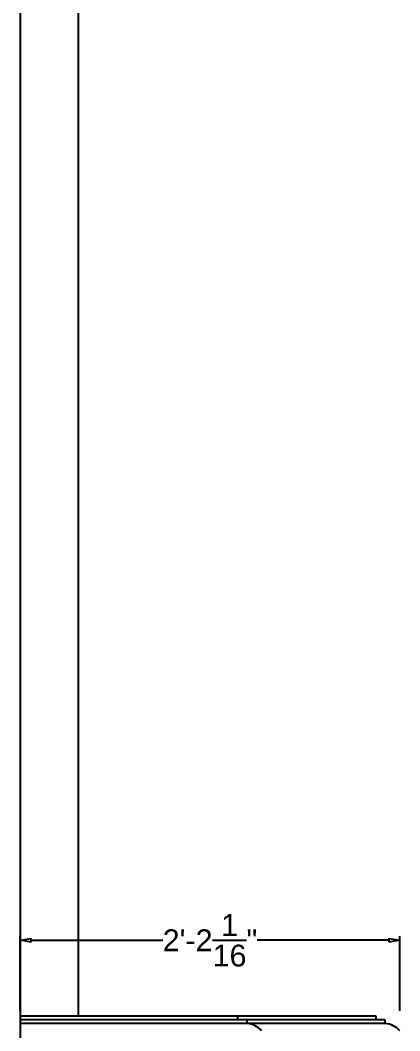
# Model space of a CAD drawing. Header units: millimetres. Extents: x 1155 to 2227, y 540 to 1342.
# Drawn here: x 1754.7 to 1780.8, y 1137.9 to 1207.4 of the extents above; entities that cross this region are included whole.
import ezdxf

# ---------------------------------------------------------------- set-up
doc = ezdxf.new("R2010")
doc.units = ezdxf.units.MM
doc.layers.add('dimension', color=4, linetype='Continuous')
doc.styles.get("Standard").update_dxf_attribs({"font": 'arial.ttf'})
doc.dimstyles.new('25', dxfattribs={"dimscale": 1.5, "dimtxt": 1, "dimasz": 0.5, "dimexe": 0.1875, "dimexo": 1, "dimgap": 0.125, "dimtad": 0, "dimtih": 1, "dimtoh": 1, "dimdec": 4, "dimzin": 4, "dimdsep": 46, "dimlunit": 4, "dimtxsty": 'Standard', "dimblk1": 'CLOSEDBLANK', "dimblk2": 'CLOSEDBLANK', "dimsah": 1, "dimcen": -1, "dimclrd": 256, "dimclre": 256, "dimclrt": 256, "dimadec": 0, "dimazin": 0, "dimtfac": 1, "dimtdec": 4, "dimtofl": 0, "dimtmove": 0, "dimatfit": 3, "dimldrblk": 'CLOSEDBLANK', "dimfxl": 1, "dimtolj": 1, "dimtzin": 4, "dimarcsym": 0})

# ---------------------------------------------------------------- blocks, each defined once
blk = doc.blocks.new('_CLOSEDBLANK')
at = {"color": 0, "linetype": 'ByBlock'}
for p, q in [((-1, 0.167), (0, 0)), ((-1, 0.167), (-1, -0.167)), ((0, 0), (-1, -0.167))]:
    blk.add_line(p, q, dxfattribs=at)
blk = doc.blocks.new('*D293')
at = {"layer": 'Defpoints', "color": 0, "transparency": 16777216}
for p in [(1754.698, 1144.167), (1754.698, 1137.82), (1780.789, 1137.82)]:
    blk.add_point(p, dxfattribs=at)
at = {"layer": 'dimension', "lineweight": -2, "transparency": 16777216}
for p, q in [((1754.698, 1139.32), (1754.698, 1144.448)), ((1755.448, 1144.167), (1764.496, 1144.167)), ((1780.039, 1144.167), (1770.991, 1144.167)), ((1780.789, 1139.32), (1780.789, 1144.448))]:
    blk.add_line(p, q, dxfattribs=at)
at = {"layer": 'dimension', "lineweight": -2, "transparency": 16777216, "xscale": 0.75, "yscale": 0.75, "zscale": 0.75, "rotation": 180}
blk.add_blockref('_CLOSEDBLANK', (1754.698, 1144.167), dxfattribs=at)
at = {"layer": 'dimension', "lineweight": -2, "transparency": 16777216, "xscale": 0.75, "yscale": 0.75, "zscale": 0.75}
blk.add_blockref('_CLOSEDBLANK', (1780.789, 1144.167), dxfattribs=at)
at = {"layer": 'dimension', "transparency": 16777216, "insert": (1767.744, 1144.167), "char_height": 1.5, "attachment_point": 5}
blk.add_mtext('\\A1;2\'-2{\\H1.000000x;\\S1/16;}"', dxfattribs=at)

msp = doc.modelspace()

# ---------------------------------------------------------------- linework, layer by layer
at = {"color": 0}
for p, q in [((1754.69824, 1289.30581), (1754.69824, 1069.30581)), ((1758.69824, 1138.94461), (1758.69824, 1281.30581)), ((1779.16428, 1138.94461), (1754.69824, 1138.94461)), ((1779.16428, 1138.69461), (1754.69824, 1138.69461)), ((1768.961, 1138.69461), (1768.336, 1138.69461)), ((1769.66428, 1138.69461), (1769.66428, 1138.94461)), ((1769.66428, 1138.69461), (1769.66428, 1138.94461)), ((1770.28928, 1138.69461), (1769.66428, 1138.69461)), ((1770.28928, 1138.69461), (1769.66428, 1138.69461)), ((1770.28928, 1138.44461), (1770.28928, 1138.69461)), ((1770.28928, 1138.44461), (1770.28928, 1138.69461)), ((1770.28928, 1138.44461), (1770.28928, 1138.69461)), ((1779.16428, 1138.69461), (1779.16428, 1138.94461)), ((1779.78928, 1138.69461), (1779.16428, 1138.69461)), ((1779.78928, 1138.44461), (1779.78928, 1138.69461)), ((1779.78928, 1138.44461), (1754.69824, 1138.44461))]:
    msp.add_line(p, q, dxfattribs=at)
for centre in [(1770.18133, 1136.9787), (1770.18133, 1136.9787), (1770.18133, 1136.9787), (1779.68133, 1136.9787)]:
    msp.add_arc(centre, 1.46988, 41.08172, 85.788178, dxfattribs=at)

# ---------------------------------------------------------------- dimensions: what is measured, and where the dimension line sits
at = {"layer": 'dimension'}
dim = msp.add_linear_dim(base=(1754.69824, 1144.16675), p1=(1780.78928, 1137.81961), p2=(1754.69824, 1137.81961), angle=180, dimstyle='25', dxfattribs=at)
dim.commit()
dim.dimension.update_dxf_attribs({"geometry": '*D293', "text_midpoint": (1767.74376, 1144.16675)})

doc.saveas('drawing.dxf')
